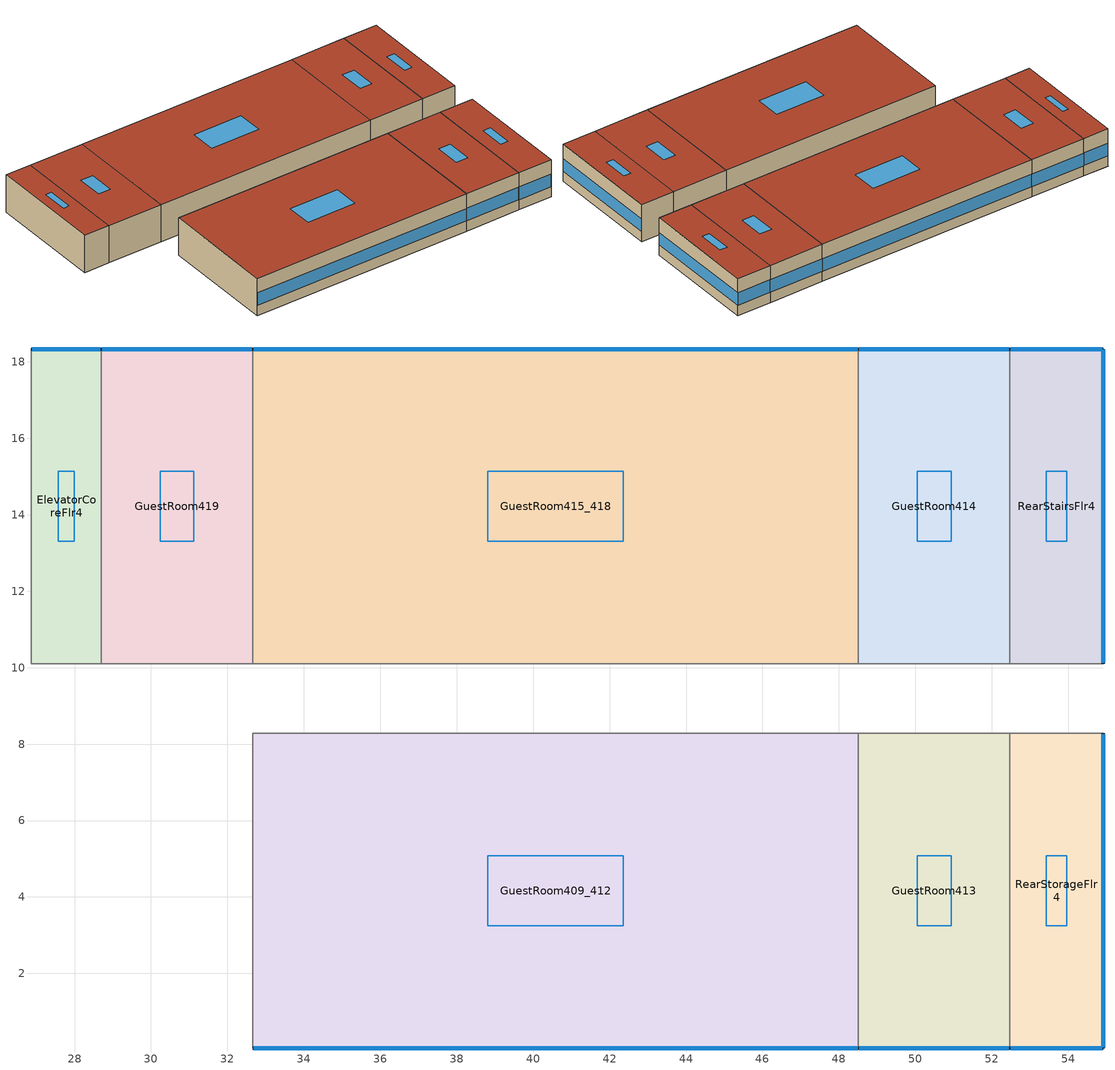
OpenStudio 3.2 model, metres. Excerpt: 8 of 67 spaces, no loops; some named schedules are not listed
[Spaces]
GuestRoom413
 floor to GuestRoom313: 52.47,8.28 52.47,0.05 48.51,0.05 48.51,8.28 z8.84
 wall outside: 48.51,0.05 52.47,0.05 z8.84:11.58
 wall to GuestRoom409_412: 48.51,8.28 48.51,0.05 z8.84:11.58
 wall to CorridorFlr4: 52.47,8.28 48.51,8.28 z8.84:11.58
 wall to RearStorageFlr4: 52.47,0.05 52.47,8.28 z8.84:11.58
 window (BTAP-Ext-FixedWindow:U=0.220 SHGC=0.600): 48.54,0.05 52.45,0.05 z9.6:10.53
 roof outside: 52.47,0.05 52.47,8.28 48.51,8.28 48.51,0.05 z11.58
 skylight (BTAP-Ext-Skylights:U=0.220 SHGC=0.600): 50.94,3.24 50.94,5.08 50.05,5.08 50.05,3.24 z11.58
GuestRoom415_418
 floor to GuestRoom315_318: 48.51,18.34 48.51,10.11 32.66,10.11 32.66,18.34 z8.84
 wall outside: 48.51,18.34 32.66,18.34 z8.84:11.58
 wall to GuestRoom419: 32.66,18.34 32.66,10.11 z8.84:11.58
 wall to CorridorFlr4: 32.66,10.11 48.51,10.11 z8.84:11.58
 wall to GuestRoom414: 48.51,10.11 48.51,18.34 z8.84:11.58
 window (BTAP-Ext-FixedWindow:U=0.220 SHGC=0.600): 48.49,18.34 32.69,18.34 z9.6:10.52
 roof outside: 48.51,10.11 48.51,18.34 32.66,18.34 32.66,10.11 z11.58
 skylight (BTAP-Ext-Skylights:U=0.220 SHGC=0.600): 42.36,13.3 42.36,15.14 38.82,15.14 38.82,13.3 z11.58
RearStairsFlr4
 floor to RearStairsFlr3: 54.91,18.34 54.91,10.11 52.47,10.11 52.47,18.34 z8.84
 wall outside: 54.91,10.11 54.91,18.34 52.47,18.34 z8.84:11.58
 wall to GuestRoom414: 52.47,18.34 52.47,10.11 z8.84:11.58
 wall to CorridorFlr4: 52.47,10.11 54.91,10.11 z8.84:11.58
 window (BTAP-Ext-FixedWindow:U=0.220 SHGC=0.600): 54.91,10.13 54.91,18.31 z9.6:10.52; 54.89,18.34 52.5,18.34 z9.6:10.53
 roof outside: 54.91,10.11 54.91,18.34 52.47,18.34 52.47,10.11 z11.58
 skylight (BTAP-Ext-Skylights:U=0.220 SHGC=0.600): 53.97,13.3 53.97,15.14 53.42,15.14 53.42,13.3 z11.58
RearStorageFlr4
 floor to RearStorageFlr3: 54.91,8.28 54.91,0.05 52.47,0.05 52.47,8.28 z8.84
 wall outside: 52.47,0.05 54.91,0.05 54.91,8.28 z8.84:11.58
 wall to CorridorFlr4: 54.91,8.28 52.47,8.28 z8.84:11.58
 window (BTAP-Ext-FixedWindow:U=0.220 SHGC=0.600): 54.91,0.07 54.91,8.25 z9.6:10.52; 52.5,0.05 54.89,0.05 z9.6:10.53
 roof outside: 54.91,0.05 54.91,8.28 52.47,8.28 52.47,0.05 z11.58
 skylight (BTAP-Ext-Skylights:U=0.220 SHGC=0.600): 53.97,3.24 53.97,5.08 53.42,5.08 53.42,3.24 z11.58
ElevatorCoreFlr4
 floor to ElevatorCoreFlr3: 28.7,18.34 28.7,10.11 26.87,10.11 26.87,18.34 z8.84
 wall outside: 28.7,18.34 26.87,18.34 z8.84:11.58
 wall to GuestRoom419: 28.7,10.11 28.7,18.34 z8.84:11.58
 wall to CorridorFlr4: 26.87,18.34 26.87,10.11 28.7,10.11 z8.84:11.58
 window (BTAP-Ext-FixedWindow:U=0.220 SHGC=0.600): 28.67,18.34 26.9,18.34 z9.6:10.54
 roof outside: 28.7,10.11 28.7,18.34 26.87,18.34 26.87,10.11 z11.58
 skylight (BTAP-Ext-Skylights:U=0.220 SHGC=0.600): 27.99,13.3 27.99,15.14 27.58,15.14 27.58,13.3 z11.58
GuestRoom414
 floor to GuestRoom314: 52.47,18.34 52.47,10.11 48.51,10.11 48.51,18.34 z8.84
 wall outside: 52.47,18.34 48.51,18.34 z8.84:11.58
 wall to CorridorFlr4: 48.51,10.11 52.47,10.11 z8.84:11.58
 window (BTAP-Ext-FixedWindow:U=0.220 SHGC=0.600): 52.45,18.34 48.54,18.34 z9.6:10.53
 roof outside: 52.47,10.11 52.47,18.34 48.51,18.34 48.51,10.11 z11.58
 skylight (BTAP-Ext-Skylights:U=0.220 SHGC=0.600): 50.94,13.3 50.94,15.14 50.05,15.14 50.05,13.3 z11.58
GuestRoom419
 floor to GuestRoom319: 32.66,18.34 32.66,10.11 28.7,10.11 28.7,18.34 z8.84
 wall outside: 32.66,18.34 28.7,18.34 z8.84:11.58
 wall to CorridorFlr4: 28.7,10.11 32.66,10.11 z8.84:11.58
 window (BTAP-Ext-FixedWindow:U=0.220 SHGC=0.600): 32.64,18.34 28.73,18.34 z9.6:10.53
 roof outside: 32.66,10.11 32.66,18.34 28.7,18.34 28.7,10.11 z11.58
 skylight (BTAP-Ext-Skylights:U=0.220 SHGC=0.600): 31.12,13.3 31.12,15.14 30.24,15.14 30.24,13.3 z11.58
GuestRoom409_412
 floor to GuestRoom309_312: 48.51,8.28 48.51,0.05 32.66,0.05 32.66,8.28 z8.84
 wall outside: 32.66,0.05 48.51,0.05 z8.84:11.58
 wall to CorridorFlr4: 48.51,8.28 32.66,8.28 z8.84:11.58
 wall to GuestRoom406_408: 32.66,8.28 32.66,0.05 z8.84:11.58
 window (BTAP-Ext-FixedWindow:U=0.220 SHGC=0.600): 32.69,0.05 48.49,0.05 z9.6:10.52
 roof outside: 48.51,0.05 48.51,8.28 32.66,8.28 32.66,0.05 z11.58
 skylight (BTAP-Ext-Skylights:U=0.220 SHGC=0.600): 42.36,3.24 42.36,5.08 38.82,5.08 38.82,3.24 z11.58
[Site]
Calgary Intl AP_AB_CAN: Latitude {deg}=51.114; Longitude {deg}=-114.02; Time Zone {hr}=-7; Elevation {m}=1084.1; Terrain=Suburbs
[Building]
SmallHotel: North Axis {deg}=180; Default Construction Set=BTAP-Mass at hdd = 5000.0; Standards Number of Stories=4; Standards Number of Above Ground Stories=4; Standards Template=NECB2015; Standards Building Type=SmallHotel
[Site:WaterMainsTemperature]
Calculation Method=Correlation; Annual Average Outdoor Air Temperature {C}=5; Maximum Difference In Monthly Average Outdoor Air Temperatures {deltaC}=23.3
[Site:GroundTemperature:BuildingSurface]
19.527, 19.502, 19.536, 19.598, 20.002, 21.64, 22.225, 22.375, 21.449, 20.121, 19.802, 19.633
[SizingPeriod:DesignDay] Barometric Pressure {Pa}=88961; Sky Clearness=0; Rain Indicator=0; Snow Indicator=0; Day of Month=21; Daylight Saving Time Indicator=0; Humidity Indicating Type=Wetbulb; Dry-Bulb Temperature Range Modifier Type=DefaultMultipliers
Name | Maximum Dry-Bulb Temperature {C} | Daily Dry-Bulb Temperature Range {deltaC} | Humidity Indicating Conditions at Maximum Dry-Bulb | Wind Speed {m/s} | Wind Direction {deg} | Month | Day Type | Solar Model Indicator | ASHRAE Taub | ASHRAE Taud
Calgary Intl AP Ann Clg .4% Condns DB=>MWB | 28.5 | 12.1 | 16.1 | 4.5 | 160 | 7 | SummerDesignDay | ASHRAETau | 0.339 | 2.421
Calgary Intl AP Ann Htg 99.6% Condns DB | -28.5 | 0 | -28.5 | 2.9 | 200 | 1 | WinterDesignDay | ASHRAEClearSky
[Material:NoMass] Roughness=Smooth; Thermal Absorptance=0.9; Solar Absorptance=0.7
Name | Thermal Resistance {m2-K/W} | Visible Absorptance
Typical Carpet Pad; Typical Carpet Pad 1 | 0.21648 | 0.8
Typical Insulation 1 | 5.91238 | 0.7
Typical Insulation 2 | 4.49096 | 0.7
Typical Insulation 3 | 6.17282 | 0.7
Typical Carpet Pad 2 | 1.25503 | 0.8
Typical Carpet Pad 3; Typical Carpet Pad 4 | 3.45515 | 0.8
Typical Insulation 4 | 0.454528 | 0.7
Typical Insulation 5 | 0.454545 | 0.7
[Material]
Name | Roughness | Thickness {m} | Conductivity {W/m-K} | Density {kg/m3} | Specific Heat {J/kg-K} | Thermal Absorptance | Solar Absorptance | Visible Absorptance
G05 25mm wood | MediumSmooth | 0.0254 | 0.15 | 608 | 1630 | 0.9 | 0.5 | 0.5
100mm Normalweight concrete floor 1 | MediumSmooth | 0.1016 | 2.31 | 2322 | 832
G01 13mm gypsum board 1 | Smooth | 0.0127 | 0.16 | 800 | 1090 | 0.9 | 0.7 | 0.5
4 in. Normalweight Concrete Floor 1 | MediumRough | 0.1016 | 2.31 | 2322 | 832 | 0.9 | 0.7 | 0.7
1IN Stucco 1 | Smooth | 0.0253 | 0.6918 | 1858 | 837 | 0.9 | 0.7 | 0.92
8IN CONCRETE HW RefBldg 1 | Rough | 0.2032 | 1.311 | 2240 | 836.8 | 0.9 | 0.7 | 0.7
1/2IN Gypsum 1 | Smooth | 0.0127 | 0.16 | 784.9 | 830 | 0.9 | 0.4 | 0.4
Metal Roof Surface 1; F08 Metal surface 1 | Smooth | 0.0008 | 45.28 | 7824 | 500 | 0.9 | 0.7 | 0.7
6 in. Normalweight Concrete Floor 1; 6 in. Normalweight Concrete Floor 2; 6 in. Normalweight Concrete Floor 3 | MediumRough | 0.1524 | 2.31 | 2322 | 832 | 0.9 | 0.7 | 0.7
[Construction]
BTAP-Int-Partition; BTAP-Int-Door: G05 25mm wood
BTAP-Int-Floor: 100mm Normalweight concrete floor 1, Typical Carpet Pad
BTAP-Int-Wall: G01 13mm gypsum board 1, G01 13mm gypsum board 1
BTAP-Int-Ceiling: Typical Carpet Pad, 100mm Normalweight concrete floor 1
BTAP-Int-Window: SimpleGlazing
BTAP-Ext-Floor-Mass:U-0.162: Typical Insulation 1, 4 in. Normalweight Concrete Floor 1, Typical Carpet Pad 1
BTAP-Ext-Wall-Mass:U-0.21: 1IN Stucco 1, 8IN CONCRETE HW RefBldg 1, Typical Insulation 2, 1/2IN Gypsum 1
BTAP-Ext-Roof-Metal:U-0.162: Metal Roof Surface 1, Typical Insulation 3
BTAP-Grnd-Floor-Mass:U-0.757: 6 in. Normalweight Concrete Floor 1, Typical Carpet Pad 2
BTAP-Grnd-Wall-Mass:U-0.284: 6 in. Normalweight Concrete Floor 2, Typical Carpet Pad 3
BTAP-Grnd-Roof-Mass:U-0.284: 6 in. Normalweight Concrete Floor 3, Typical Carpet Pad 4
BTAP-Ext-FixedWindow:U=0.220 SHGC=0.600; BTAP-Ext-GlassDoors:U=0.220 SHGC=0.600; BTAP-Ext-Skylights:U=0.220 SHGC=0.600; BTAP-Ext-DaylightDomes:U=0.220 SHGC=0.600; BTAP-Ext-DaylightDiffuser:U=0.220 SHGC=0.600: SimpleGlazing:U=0.220 SHGC=0.600
BTAP-Ext-Door:U-2.2: F08 Metal surface 1, Typical Insulation 4
BTAP-Ext-OverHeadDoor:U-2.2: Typical Insulation 5
[DefaultConstructionSet]
BTAP-Mass at hdd = 5000.0: Default Exterior Surface Constructions=BTAP-Mass at hdd = 5000.0; Default Interior Surface Constructions=Default Surface Constructions 2; Default Ground Contact Surface Constructions=BTAP-Mass at hdd = 5000.0 1; Default Exterior SubSurface Constructions=BTAP-Mass at hdd = 5000.0; Default Interior SubSurface Constructions=Default Sub Surface Constructions 2; Interior Partition Construction=BTAP-Int-Partition
[DefaultSurfaceConstructions]
Name | Floor Construction | Wall Construction | Roof Ceiling Construction
Default Surface Constructions 2 | BTAP-Int-Floor | BTAP-Int-Wall | BTAP-Int-Ceiling
BTAP-Mass at hdd = 5000.0 | BTAP-Ext-Floor-Mass:U-0.162 | BTAP-Ext-Wall-Mass:U-0.21 | BTAP-Ext-Roof-Metal:U-0.162
BTAP-Mass at hdd = 5000.0 1 | BTAP-Grnd-Floor-Mass:U-0.757 | BTAP-Grnd-Wall-Mass:U-0.284 | BTAP-Grnd-Roof-Mass:U-0.284
[DefaultSubSurfaceConstructions]
Name | Fixed Window Construction | Operable Window Construction | Door Construction | Glass Door Construction | Overhead Door Construction | Skylight Construction | Tubular Daylight Dome Construction | Tubular Daylight Diffuser Construction
Default Sub Surface Constructions 2 | BTAP-Int-Window | BTAP-Int-Window | BTAP-Int-Door
BTAP-Mass at hdd = 5000.0 | BTAP-Ext-FixedWindow:U=0.220 SHGC=0.600 | BTAP-Ext-FixedWindow:U=0.220 SHGC=0.600 | BTAP-Ext-Door:U-2.2 | BTAP-Ext-GlassDoors:U=0.220 SHGC=0.600 | BTAP-Ext-OverHeadDoor:U-2.2 | BTAP-Ext-Skylights:U=0.220 SHGC=0.600 | BTAP-Ext-DaylightDomes:U=0.220 SHGC=0.600 | BTAP-Ext-DaylightDiffuser:U=0.220 SHGC=0.600
[WindowMaterial:SimpleGlazingSystem] U-Factor {W/m2-K}=2.2; Solar Heat Gain Coefficient=0.6; Visible Transmittance=0.21
SimpleGlazing; SimpleGlazing:U=0.220 SHGC=0.600
[Space] Building Story=BuildingStory4
Name | Space Type | Thermal Zone
GuestRoom413 | Space Function Guest room | DU_BT=Space Function_ST=Guest room_FL=BuildingStory4_SCHF 7
GuestRoom419 | Space Function Guest room | DU_BT=Space Function_ST=Guest room_FL=BuildingStory4_SCHF 9
GuestRoom415_418 | Space Function Guest room | DU_BT=Space Function_ST=Guest room_FL=BuildingStory4_SCHF 4
RearStairsFlr4 | Space Function Stairway/Stairwell-sch-F | WILD_ST=Stairway/Stairwell-sch-F_FL=BuildingStory4_SCH=F 1
GuestRoom414 | Space Function Guest room | DU_BT=Space Function_ST=Guest room_FL=BuildingStory4_SCHF 3
GuestRoom409_412 | Space Function Guest room | DU_BT=Space Function_ST=Guest room_FL=BuildingStory4_SCHF 1
RearStorageFlr4 | Space Function Storage room < 5 m2-sch-A | ALL_ST=Storage room < 5 m2-sch-A_FL=BuildingStory4_SCH=A 1
ElevatorCoreFlr4 | Space Function Corridor/Transition area other-sch-F | WILD_ST=Corridor/Transition area other-sch-F_FL=BuildingStory4_SCH=F
[BuildingStory]
BuildingStory4
[SpaceType] Standards Building Type=Space Function
Name | Default Schedule Set | Design Specification Outdoor Air Object | Standards Space Type
Space Function Corridor/Transition area other-sch-F | Space Function Corridor/Transition area other-sch-F Schedule Set | Space Function Corridor/Transition area other-sch-F Ventilation | Corridor/Transition area other-sch-F
Space Function Stairway/Stairwell-sch-F | Space Function Stairway/Stairwell-sch-F Schedule Set | Space Function Stairway/Stairwell-sch-F Ventilation | Stairway/Stairwell-sch-F
Space Function Storage room < 5 m2-sch-A | Space Function Storage room < 5 m2-sch-A Schedule Set | Space Function Storage room < 5 m2-sch-A Ventilation | Storage room < 5 m2-sch-A
Space Function Guest room | Space Function Guest room Schedule Set | Space Function Guest room Ventilation | Guest room
[People:Definition] Number of People Calculation Method=People/Area; Fraction Radiant=0.3
Name | People per Space Floor Area {person/m2}
Space Function Corridor/Transition area other-sch-F People Definition; Space Function Storage room < 5 m2-sch-A People Definition | 0.0100036
Space Function Guest room People Definition | 0.0400145
Space Function Stairway/Stairwell-sch-F People Definition | 0.00500182
[People] Work Efficiency Schedule=Work Efficiency Schedule; Clothing Insulation Schedule=Clothing Schedule; Air Velocity Schedule=Air Velocity Schedule; Multiplier=1
Name | People Definition | Space or SpaceType
Space Function Corridor/Transition area other-sch-F People | Space Function Corridor/Transition area other-sch-F People Definition | Space Function Corridor/Transition area other-sch-F
Space Function Guest room People | Space Function Guest room People Definition | Space Function Guest room
Space Function Stairway/Stairwell-sch-F People | Space Function Stairway/Stairwell-sch-F People Definition | Space Function Stairway/Stairwell-sch-F
Space Function Storage room < 5 m2-sch-A People | Space Function Storage room < 5 m2-sch-A People Definition | Space Function Storage room < 5 m2-sch-A
[Lights:Definition] Design Level Calculation Method=Watts/Area; Fraction Radiant=0.5; Fraction Visible=0.2
Name | Watts per Space Floor Area {W/m2}
Space Function Corridor/Transition area other-sch-F Lights Definition | 7.10258
Space Function Guest room Lights Definition | 5.10185
Space Function Stairway/Stairwell-sch-F Lights Definition | 7.40269
Space Function Storage room < 5 m2-sch-A Lights Definition | 13.3048
[Lights] Fraction Replaceable=1
Name | Lights Definition | Space or SpaceType
Space Function Corridor/Transition area other-sch-F Lights | Space Function Corridor/Transition area other-sch-F Lights Definition | Space Function Corridor/Transition area other-sch-F
Space Function Guest room Lights | Space Function Guest room Lights Definition | Space Function Guest room
Space Function Stairway/Stairwell-sch-F Lights | Space Function Stairway/Stairwell-sch-F Lights Definition | Space Function Stairway/Stairwell-sch-F
Space Function Storage room < 5 m2-sch-A Lights | Space Function Storage room < 5 m2-sch-A Lights Definition | Space Function Storage room < 5 m2-sch-A
[ElectricEquipment:Definition] Design Level Calculation Method=Watts/Area; Fraction Radiant=0.5
Name | Watts per Space Floor Area {W/m2}
Space Function Guest room Elec Equip Definition | 2.50091
Space Function Storage room < 5 m2-sch-A Elec Equip Definition | 1.00036
[ElectricEquipment]
Name | Electric Equipment Definition | Space or SpaceType
Space Function Guest room Elec Equip | Space Function Guest room Elec Equip Definition | Space Function Guest room
Space Function Storage room < 5 m2-sch-A Elec Equip | Space Function Storage room < 5 m2-sch-A Elec Equip Definition | Space Function Storage room < 5 m2-sch-A
[DesignSpecification:OutdoorAir] Outdoor Air Method=Sum
Name | Outdoor Air Flow per Floor Area {m3/s-m2}
Space Function Corridor/Transition area other-sch-F Ventilation; Space Function Stairway/Stairwell-sch-F Ventilation | 0.000254
Space Function Guest room Ventilation | 0.00046228
Space Function Storage room < 5 m2-sch-A Ventilation | 0.000762
[DefaultScheduleSet] People Activity Level Schedule=NECB-Activity; Infiltration Schedule=Always On
Name | Number of People Schedule | Lighting Schedule | Electric Equipment Schedule
Space Function Corridor/Transition area other-sch-F Schedule Set; Space Function Guest room Schedule Set; Space Function Stairway/Stairwell-sch-F Schedule Set | NECB-F-Occupancy | NECB-F-Lighting | NECB-F-Electric-Equipment
Space Function Storage room < 5 m2-sch-A Schedule Set | NECB-A-Occupancy | NECB-A-Occupancy-NECB-A-Lighting-0.6-0.0-0.67-Light Ruleset | NECB-A-Electric-Equipment
[ThermostatSetpoint:DualSetpoint]
Name | Heating Setpoint Temperature Schedule | Cooling Setpoint Temperature Schedule
Space Function Guest room Thermostat 77; Space Function Guest room Thermostat 81; Space Function Guest room Thermostat 84; Space Function Guest room Thermostat 91; Space Function Guest room Thermostat 105; Space Function Corridor/Transition area other-sch-F Thermostat 17; Space Function Stairway/Stairwell-sch-F Thermostat 24 | NECB-F-Thermostat Setpoint-Heating | NECB-F-Thermostat Setpoint-Cooling
Space Function Storage room < 5 m2-sch-A Thermostat 26 | NECB-A-Thermostat Setpoint-Heating | NECB-A-Thermostat Setpoint-Cooling
[SpaceInfiltration:DesignFlowRate] Schedule=Always On Discrete; Design Flow Rate Calculation Method=Flow/ExteriorArea; Flow per Exterior Surface Area {m3/s-m2}=0.00025; Constant Term Coefficient=0; Temperature Term Coefficient=0; Velocity Term Coefficient=0.224; Velocity Squared Term Coefficient=0
Name | Space or SpaceType
ElevatorCoreFlr4 Infiltration | ElevatorCoreFlr4
GuestRoom409_412 Infiltration | GuestRoom409_412
GuestRoom413 Infiltration | GuestRoom413
GuestRoom414 Infiltration | GuestRoom414
GuestRoom415_418 Infiltration | GuestRoom415_418
GuestRoom419 Infiltration | GuestRoom419
RearStairsFlr4 Infiltration | RearStairsFlr4
RearStorageFlr4 Infiltration | RearStorageFlr4
[ThermalZone] Use Ideal Air Loads=No
Name | Thermostat
DU_BT=Space Function_ST=Guest room_FL=BuildingStory4_SCHF 1 | Space Function Guest room Thermostat 77
DU_BT=Space Function_ST=Guest room_FL=BuildingStory4_SCHF 3 | Space Function Guest room Thermostat 81
DU_BT=Space Function_ST=Guest room_FL=BuildingStory4_SCHF 4 | Space Function Guest room Thermostat 84
DU_BT=Space Function_ST=Guest room_FL=BuildingStory4_SCHF 7 | Space Function Guest room Thermostat 91
DU_BT=Space Function_ST=Guest room_FL=BuildingStory4_SCHF 9 | Space Function Guest room Thermostat 105
ALL_ST=Storage room < 5 m2-sch-A_FL=BuildingStory4_SCH=A 1 | Space Function Storage room < 5 m2-sch-A Thermostat 26
WILD_ST=Corridor/Transition area other-sch-F_FL=BuildingStory4_SCH=F | Space Function Corridor/Transition area other-sch-F Thermostat 17
WILD_ST=Stairway/Stairwell-sch-F_FL=BuildingStory4_SCH=F 1 | Space Function Stairway/Stairwell-sch-F Thermostat 24
[Foundation:Kiva]
Bldg Kiva Foundation: Wall Height Above Grade {m}=0; Wall Depth Below Slab {m}=0
[Foundation:Kiva:Settings]

[Schedule:Ruleset]
Clothing Schedule: Default Day Schedule=Clothing Schedule Default Winter Clothes
Air Velocity Schedule: Default Day Schedule=Air Velocity Schedule Default
Work Efficiency Schedule: Default Day Schedule=Work Efficiency Schedule Default
NECB-Activity: Default Day Schedule=NECB-Activity Default; Summer Design Day Schedule=NECB-Activity Summer Design Day; Winter Design Day Schedule=NECB-Activity Winter Design Day
Always On: Default Day Schedule=Always On Default
NECB-F-Occupancy: Default Day Schedule=NECB-F-Occupancy Default
NECB-F-Lighting: Default Day Schedule=NECB-F-Lighting Default
NECB-F-Electric-Equipment: Default Day Schedule=NECB-F-Electric-Equipment Default
NECB-F-Thermostat Setpoint-Heating: Default Day Schedule=NECB-F-Thermostat Setpoint-Heating Default
NECB-F-Thermostat Setpoint-Cooling: Default Day Schedule=NECB-F-Thermostat Setpoint-Cooling Default
NECB-A-Occupancy: Default Day Schedule=NECB-A-Occupancy Default
NECB-A-Electric-Equipment: Default Day Schedule=NECB-A-Electric-Equipment Default
NECB-A-Thermostat Setpoint-Heating: Default Day Schedule=NECB-A-Thermostat Setpoint-Heating Default
NECB-A-Thermostat Setpoint-Cooling: Default Day Schedule=NECB-A-Thermostat Setpoint-Cooling Default
NECB-A-Occupancy-NECB-A-Lighting-0.6-0.0-0.67-Light Ruleset: Default Day Schedule=NECB-A-Occupancy-NECB-A-Lighting-0.6-0.0-0.67-Light Default
[Schedule:Day]
NECB-F-Thermostat Setpoint-Heating Default: 1, 0, 22, 7, 0, 18, 8, 0, 20, 24, 0, 22
NECB-F-Thermostat Setpoint-Cooling Default: 24, 0, 24
NECB-A-Thermostat Setpoint-Heating Default: 6, 0, 18, 7, 0, 20, 21, 0, 22, 24, 0, 18
NECB-A-Thermostat Setpoint-Cooling Default: 6, 0, 35, 21, 0, 24, 24, 0, 35
[Schedule:Rule] Date Specification Type=DateRange; Start Month=1; Start Day=1; End Month=12; End Day=31
Name | Schedule Ruleset | Rule Order | Day Schedule | Apply Monday | Apply Tuesday | Apply Wednesday | Apply Thursday | Apply Friday | Apply Saturday | Apply Sunday
Schedule Rule 26 | NECB-F-Thermostat Setpoint-Heating | 2 | NECB-F-Thermostat Setpoint-Heating Default|Wkdy Day | Yes | Yes | Yes | Yes | Yes
Schedule Rule 27 | NECB-F-Thermostat Setpoint-Heating | 1 | NECB-F-Thermostat Setpoint-Heating Sat Day |  |  |  |  |  | Yes
Schedule Rule 28 | NECB-F-Thermostat Setpoint-Heating | 0 | NECB-F-Thermostat Setpoint-Heating Sun|Hol Day |  |  |  |  |  |  | Yes
Schedule Rule 29 | NECB-F-Thermostat Setpoint-Cooling | 2 | NECB-F-Thermostat Setpoint-Cooling Default|Wkdy Day | Yes | Yes | Yes | Yes | Yes
Schedule Rule 30 | NECB-F-Thermostat Setpoint-Cooling | 1 | NECB-F-Thermostat Setpoint-Cooling Sat Day |  |  |  |  |  | Yes
Schedule Rule 31 | NECB-F-Thermostat Setpoint-Cooling | 0 | NECB-F-Thermostat Setpoint-Cooling Sun|Hol Day |  |  |  |  |  |  | Yes
Schedule Rule 71 | NECB-A-Thermostat Setpoint-Heating | 2 | NECB-A-Thermostat Setpoint-Heating Default|Wkdy Day | Yes | Yes | Yes | Yes | Yes
Schedule Rule 72 | NECB-A-Thermostat Setpoint-Heating | 1 | NECB-A-Thermostat Setpoint-Heating Sat Day |  |  |  |  |  | Yes
Schedule Rule 73 | NECB-A-Thermostat Setpoint-Heating | 0 | NECB-A-Thermostat Setpoint-Heating Sun|Hol Day |  |  |  |  |  |  | Yes
Schedule Rule 74 | NECB-A-Thermostat Setpoint-Cooling | 2 | NECB-A-Thermostat Setpoint-Cooling Default|Wkdy Day | Yes | Yes | Yes | Yes | Yes
[Schedule:Constant]
Always On Discrete: Value=1
